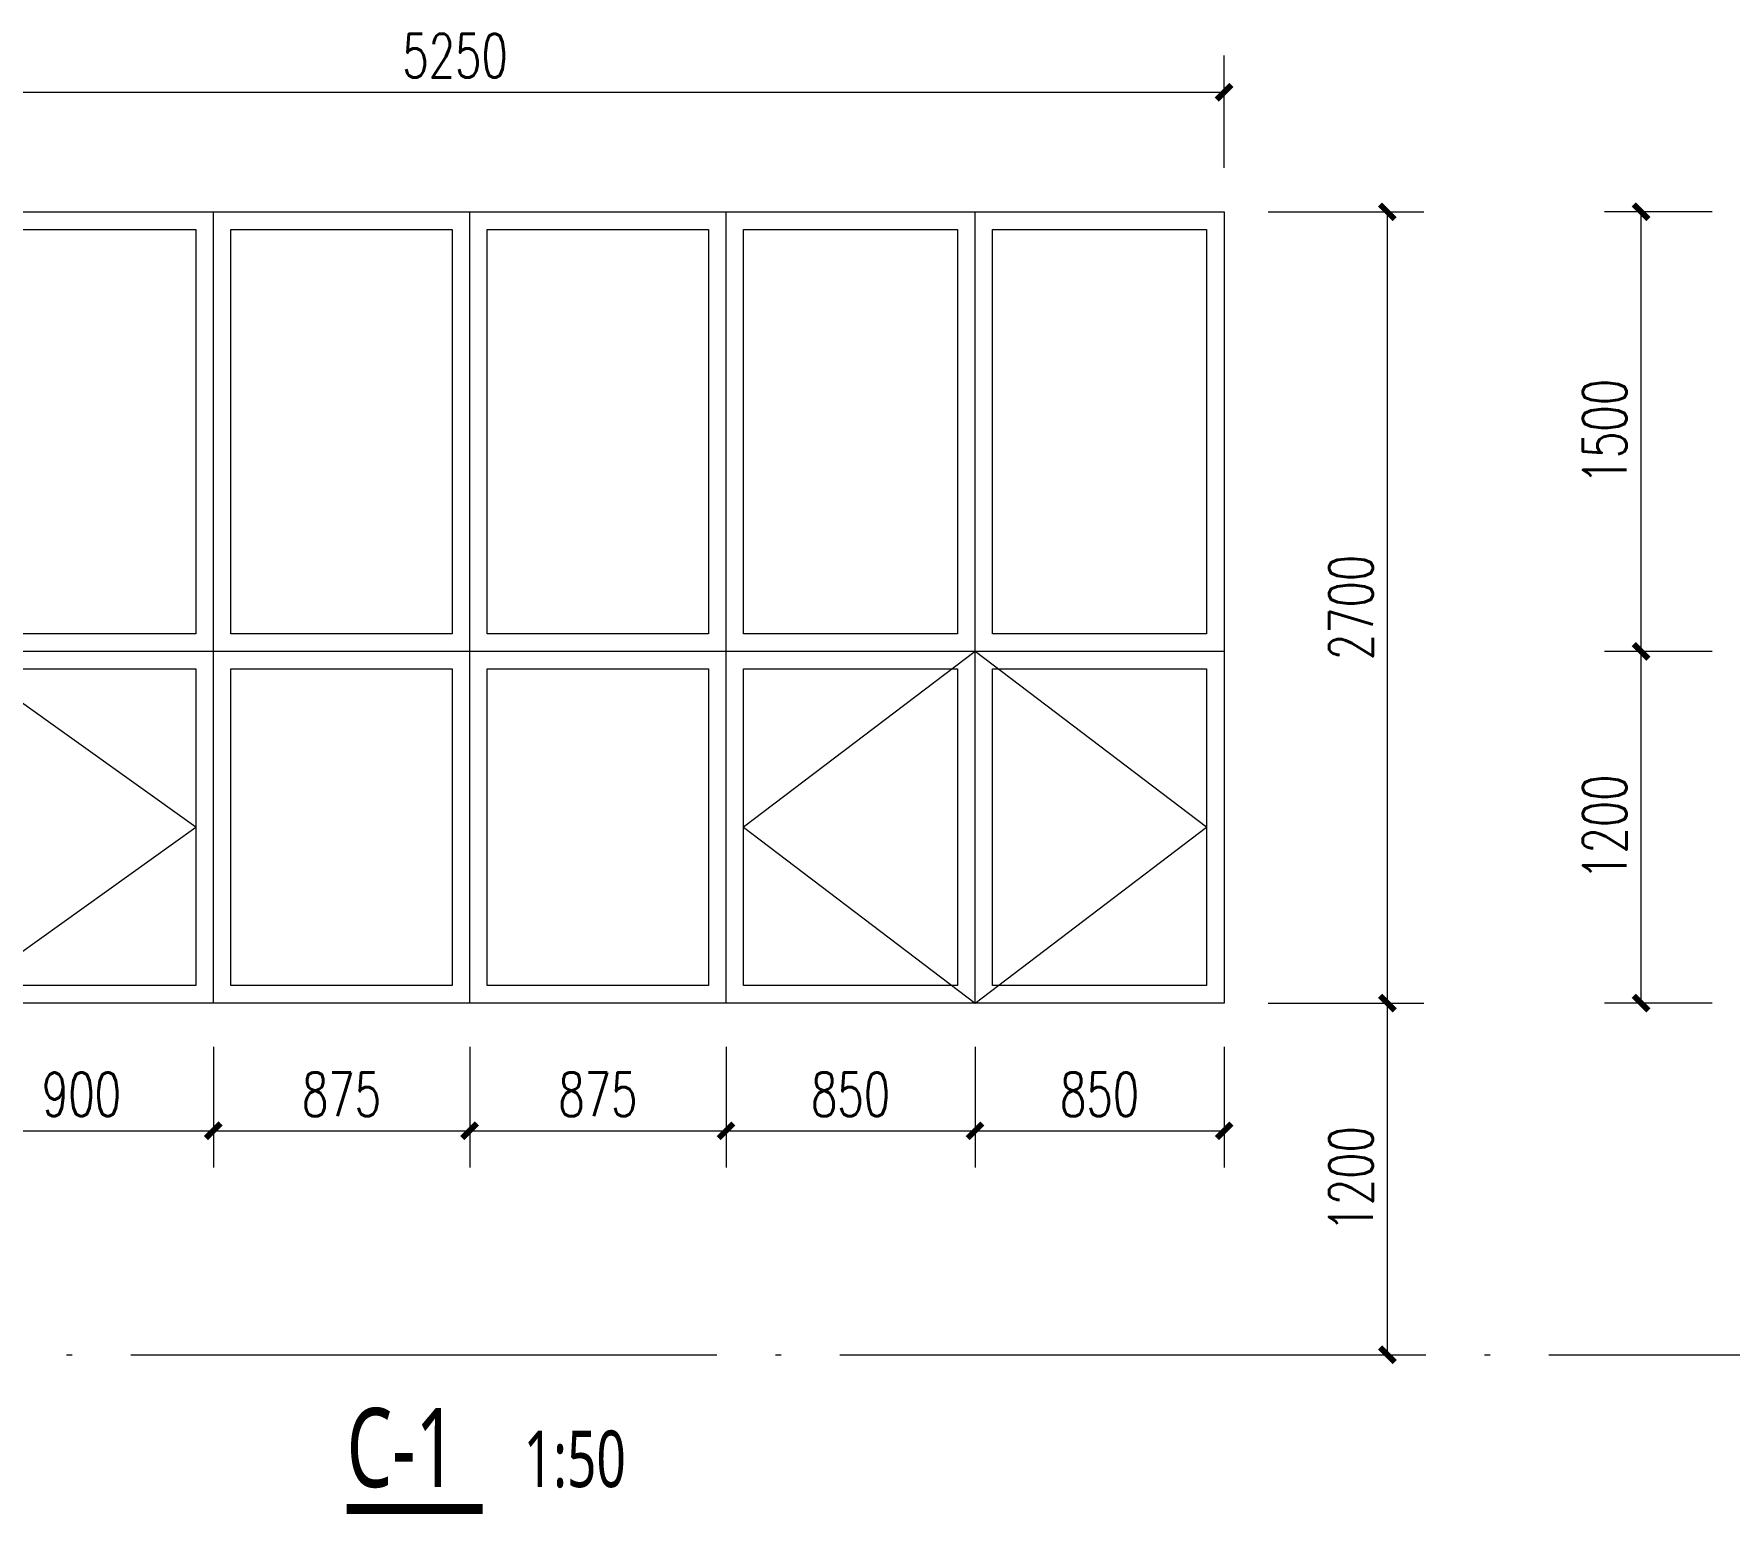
# Model space of a CAD drawing. Header units: inches. Extents: x -3733042 to -3643265, y 623859 to 997713.
# Drawn here: x -3678517 to -3666945, y 885158 to 895261 of the extents above; entities that cross this region are included whole.
import ezdxf

# ---------------------------------------------------------------- set-up
doc = ezdxf.new("R2010")
doc.units = ezdxf.units.IN
doc.header["$LTSCALE"] = 1000
doc.header["$MEASUREMENT"] = 0
doc.linetypes.add('DOTE', pattern=[2.42, 2, -0.2, 0.02, -0.2])
doc.layers.get('0').update_dxf_attribs({"lineweight": 18})
for name, color, linetype, lineweight in [('DIM_SYMB', 3, 'Continuous', 18), ('DOTE', 14, 'DOTE', 18), ('PUB_DIM', 3, 'Continuous', 18), ('PUB_TEXT', 7, 'Continuous', 18), ('SURFACE', 255, 'Continuous', 18), ('WINDOW', 4, 'Continuous', 18)]:
    doc.layers.add(name, color=color, linetype=linetype, lineweight=lineweight)
doc.styles.add('-黑体', font='msyh.ttf', dxfattribs={"width": 0.7})
doc.styles.add('_TCH_DIM_T3', font='simplex.shx', dxfattribs={"width": 0.705882, "bigfont": 'gbcbig.shx'})
doc.dimstyles.new('_TCH_ARCH&&50', dxfattribs={"dimtxt": 148.75, "dimasz": 50, "dimexe": 125, "dimexo": 150, "dimgap": 50, "dimtad": 1, "dimdec": 0, "dimzin": 0, "dimdsep": 46, "dimtxsty": '_TCH_DIM_T3', "dimblk": 'ARCHTICK', "dimcen": 0.09, "dimdle": 100, "dimclrt": 7, "dimazin": 2, "dimtfac": 1, "dimtdec": 0, "dimtix": 1, "dimtmove": 2, "dimatfit": 3, "dimfxl": 1, "dimtolj": 1, "dimarcsym": 0})

# ---------------------------------------------------------------- blocks, each defined once
blk = doc.blocks.new('_ArchTick_2')
at = {"color": 0, "linetype": 'ByBlock'}
blk.add_lwpolyline([(-0.5, -0.5, 0.4, 0.4, 0), (0.5, 0.5, 0.4, 0.4, 0)], format="xyseb", dxfattribs=at)
blk = doc.blocks.new('*X76')
at = {"layer": 'PUB_DIM', "color": 0, "lineweight": -2, "transparency": 16777216}
for p, q in [((12598.1, 5315.2), (13130.4, 5315.2)), ((13005.4, 2615.2), (13005.4, 5315.2)), ((12598.1, 2615.2), (13130.4, 2615.2))]:
    blk.add_line(p, q, dxfattribs=at)
at = {"layer": 'PUB_DIM', "color": 0, "lineweight": -2, "transparency": 16777216, "xscale": 50, "yscale": 50, "zscale": 50}
for p, rotation in [((13005.4, 5315.2), 90), ((13005.4, 2615.2), 270)]:
    blk.add_blockref('_ArchTick_2', p, dxfattribs=dict(at, rotation=rotation))
at = {"layer": 'PUB_DIM', "color": 7, "transparency": 16777216, "insert": (12881.1, 3965.2), "char_height": 148.75, "width": 555, "attachment_point": 5, "rotation": 90, "style": '_TCH_DIM_T3'}
blk.add_mtext('2700', dxfattribs=at)
blk = doc.blocks.new('_ARCHTICK')
at = {"color": 0, "linetype": 'ByBlock', "const_width": 0.4}
blk.add_lwpolyline([(-0.5, -0.5), (0.5, 0.5)], dxfattribs=at)
blk = doc.blocks.new('*X77')
at = {"layer": 'PUB_DIM', "color": 0, "lineweight": -2, "transparency": 16777216}
for p, q in [((12598.1, 2615.2), (13130.4, 2615.2)), ((13005.4, 1415.2), (13005.4, 2615.2)), ((12598.1, 1415.2), (13130.4, 1415.2))]:
    blk.add_line(p, q, dxfattribs=at)
at = {"layer": 'PUB_DIM', "color": 0, "lineweight": -2, "transparency": 16777216, "xscale": 50, "yscale": 50, "zscale": 50}
for p, rotation in [((13005.4, 2615.2), 90), ((13005.4, 1415.2), 270)]:
    blk.add_blockref('_ArchTick_2', p, dxfattribs=dict(at, rotation=rotation))
at = {"layer": 'PUB_DIM', "color": 7, "transparency": 16777216, "insert": (12881.1, 2015.2), "char_height": 148.75, "width": 510, "attachment_point": 5, "rotation": 90, "style": '_TCH_DIM_T3'}
blk.add_mtext('1200', dxfattribs=at)
blk = doc.blocks.new('*X78')
at = {"layer": 'PUB_DIM', "color": 0, "lineweight": -2, "transparency": 16777216}
for p, q in [((7198.1, 5465.2), (7198.1, 5848.8)), ((12448.1, 5465.2), (12448.1, 5848.8)), ((7198.1, 5723.8), (12448.1, 5723.8))]:
    blk.add_line(p, q, dxfattribs=at)
at = {"layer": 'PUB_DIM', "color": 0, "lineweight": -2, "transparency": 16777216, "xscale": 50, "yscale": 50, "zscale": 50, "rotation": 180}
blk.add_blockref('_ArchTick_2', (7198.1, 5723.8), dxfattribs=at)
at = {"layer": 'PUB_DIM', "color": 0, "lineweight": -2, "transparency": 16777216, "xscale": 50, "yscale": 50, "zscale": 50}
blk.add_blockref('_ArchTick_2', (12448.1, 5723.8), dxfattribs=at)
at = {"layer": 'PUB_DIM', "color": 7, "transparency": 16777216, "insert": (9823.1, 5848.1), "char_height": 148.75, "width": 525, "attachment_point": 5, "style": '_TCH_DIM_T3'}
blk.add_mtext('5250', dxfattribs=at)
blk = doc.blocks.new('*X82')
at = {"layer": 'PUB_DIM', "color": 0, "lineweight": -2, "transparency": 16777216}
for p, q in [((8098.1, 2465.2), (8098.1, 2054.3)), ((8998.1, 2465.2), (8998.1, 2054.3)), ((8098.1, 2179.3), (8998.1, 2179.3))]:
    blk.add_line(p, q, dxfattribs=at)
at = {"layer": 'PUB_DIM', "color": 0, "lineweight": -2, "transparency": 16777216, "xscale": 50, "yscale": 50, "zscale": 50, "rotation": 180}
blk.add_blockref('_ArchTick_2', (8098.1, 2179.3), dxfattribs=at)
at = {"layer": 'PUB_DIM', "color": 0, "lineweight": -2, "transparency": 16777216, "xscale": 50, "yscale": 50, "zscale": 50}
blk.add_blockref('_ArchTick_2', (8998.1, 2179.3), dxfattribs=at)
at = {"layer": 'PUB_DIM', "color": 7, "transparency": 16777216, "insert": (8548.1, 2303.7), "char_height": 148.75, "width": 405, "attachment_point": 5, "style": '_TCH_DIM_T3'}
blk.add_mtext('900', dxfattribs=at)
blk = doc.blocks.new('*X83')
at = {"layer": 'PUB_DIM', "color": 0, "lineweight": -2, "transparency": 16777216}
for p, q in [((8998.1, 2465.2), (8998.1, 2054.3)), ((9873.1, 2465.2), (9873.1, 2054.3)), ((8998.1, 2179.3), (9873.1, 2179.3))]:
    blk.add_line(p, q, dxfattribs=at)
at = {"layer": 'PUB_DIM', "color": 0, "lineweight": -2, "transparency": 16777216, "xscale": 50, "yscale": 50, "zscale": 50, "rotation": 180}
blk.add_blockref('_ArchTick_2', (8998.1, 2179.3), dxfattribs=at)
at = {"layer": 'PUB_DIM', "color": 0, "lineweight": -2, "transparency": 16777216, "xscale": 50, "yscale": 50, "zscale": 50}
blk.add_blockref('_ArchTick_2', (9873.1, 2179.3), dxfattribs=at)
at = {"layer": 'PUB_DIM', "color": 7, "transparency": 16777216, "insert": (9435.6, 2303.7), "char_height": 148.75, "width": 390, "attachment_point": 5, "style": '_TCH_DIM_T3'}
blk.add_mtext('875', dxfattribs=at)
blk = doc.blocks.new('*X84')
at = {"layer": 'PUB_DIM', "color": 0, "lineweight": -2, "transparency": 16777216}
for p, q in [((9873.1, 2465.2), (9873.1, 2054.3)), ((10748.1, 2465.2), (10748.1, 2054.3)), ((9873.1, 2179.3), (10748.1, 2179.3))]:
    blk.add_line(p, q, dxfattribs=at)
at = {"layer": 'PUB_DIM', "color": 0, "lineweight": -2, "transparency": 16777216, "xscale": 50, "yscale": 50, "zscale": 50, "rotation": 180}
blk.add_blockref('_ArchTick_2', (9873.1, 2179.3), dxfattribs=at)
at = {"layer": 'PUB_DIM', "color": 0, "lineweight": -2, "transparency": 16777216, "xscale": 50, "yscale": 50, "zscale": 50}
blk.add_blockref('_ArchTick_2', (10748.1, 2179.3), dxfattribs=at)
at = {"layer": 'PUB_DIM', "color": 7, "transparency": 16777216, "insert": (10310.6, 2303.7), "char_height": 148.75, "width": 390, "attachment_point": 5, "style": '_TCH_DIM_T3'}
blk.add_mtext('875', dxfattribs=at)
blk = doc.blocks.new('*X85')
at = {"layer": 'PUB_DIM', "color": 0, "lineweight": -2, "transparency": 16777216}
for p, q in [((10748.1, 2465.2), (10748.1, 2054.3)), ((11598.1, 2465.2), (11598.1, 2054.3)), ((10748.1, 2179.3), (11598.1, 2179.3))]:
    blk.add_line(p, q, dxfattribs=at)
at = {"layer": 'PUB_DIM', "color": 0, "lineweight": -2, "transparency": 16777216, "xscale": 50, "yscale": 50, "zscale": 50, "rotation": 180}
blk.add_blockref('_ArchTick_2', (10748.1, 2179.3), dxfattribs=at)
at = {"layer": 'PUB_DIM', "color": 0, "lineweight": -2, "transparency": 16777216, "xscale": 50, "yscale": 50, "zscale": 50}
blk.add_blockref('_ArchTick_2', (11598.1, 2179.3), dxfattribs=at)
at = {"layer": 'PUB_DIM', "color": 7, "transparency": 16777216, "insert": (11173.1, 2303.7), "char_height": 148.75, "width": 390, "attachment_point": 5, "style": '_TCH_DIM_T3'}
blk.add_mtext('850', dxfattribs=at)
blk = doc.blocks.new('*X86')
at = {"layer": 'PUB_DIM', "color": 0, "lineweight": -2, "transparency": 16777216}
for p, q in [((11598.1, 2465.2), (11598.1, 2054.3)), ((12448.1, 2465.2), (12448.1, 2054.3)), ((11598.1, 2179.3), (12448.1, 2179.3))]:
    blk.add_line(p, q, dxfattribs=at)
at = {"layer": 'PUB_DIM', "color": 0, "lineweight": -2, "transparency": 16777216, "xscale": 50, "yscale": 50, "zscale": 50, "rotation": 180}
blk.add_blockref('_ArchTick_2', (11598.1, 2179.3), dxfattribs=at)
at = {"layer": 'PUB_DIM', "color": 0, "lineweight": -2, "transparency": 16777216, "xscale": 50, "yscale": 50, "zscale": 50}
blk.add_blockref('_ArchTick_2', (12448.1, 2179.3), dxfattribs=at)
at = {"layer": 'PUB_DIM', "color": 7, "transparency": 16777216, "insert": (12023.1, 2303.7), "char_height": 148.75, "width": 390, "attachment_point": 5, "style": '_TCH_DIM_T3'}
blk.add_mtext('850', dxfattribs=at)
blk = doc.blocks.new('*X90')
at = {"layer": 'PUB_DIM', "color": 0, "lineweight": -2, "transparency": 16777216}
for p, q in [((14114.3, 3815.2), (13746.4, 3815.2)), ((13871.4, 2615.2), (13871.4, 3815.2)), ((14114.3, 2615.2), (13746.4, 2615.2))]:
    blk.add_line(p, q, dxfattribs=at)
at = {"layer": 'PUB_DIM', "color": 0, "lineweight": -2, "transparency": 16777216, "xscale": 50, "yscale": 50, "zscale": 50}
for p, rotation in [((13871.4, 3815.2), 90), ((13871.4, 2615.2), 270)]:
    blk.add_blockref('_ArchTick_2', p, dxfattribs=dict(at, rotation=rotation))
at = {"layer": 'PUB_DIM', "color": 7, "transparency": 16777216, "insert": (13747, 3215.2), "char_height": 148.75, "width": 510, "attachment_point": 5, "rotation": 90, "style": '_TCH_DIM_T3'}
blk.add_mtext('1200', dxfattribs=at)
blk = doc.blocks.new('*X91')
at = {"layer": 'PUB_DIM', "color": 0, "lineweight": -2, "transparency": 16777216}
for p, q in [((14114.3, 5315.2), (13746.4, 5315.2)), ((13871.4, 3815.2), (13871.4, 5315.2)), ((14114.3, 3815.2), (13746.4, 3815.2))]:
    blk.add_line(p, q, dxfattribs=at)
at = {"layer": 'PUB_DIM', "color": 0, "lineweight": -2, "transparency": 16777216, "xscale": 50, "yscale": 50, "zscale": 50}
for p, rotation in [((13871.4, 5315.2), 90), ((13871.4, 3815.2), 270)]:
    blk.add_blockref('_ArchTick_2', p, dxfattribs=dict(at, rotation=rotation))
at = {"layer": 'PUB_DIM', "color": 7, "transparency": 16777216, "insert": (13747, 4565.2), "char_height": 148.75, "width": 495, "attachment_point": 5, "rotation": 90, "style": '_TCH_DIM_T3'}
blk.add_mtext('1500', dxfattribs=at)
blk = doc.blocks.new('A$C38533B06')
at = {"layer": 'DIM_SYMB'}
blk.add_lwpolyline([(9452.9, 888.6, 35, 35, 0), (9917.4, 888.6, 35, 35, 0)], format="xyseb", dxfattribs=at)
at = {"layer": 'DOTE'}
blk.add_line((6296.6, 1415.2), (19753, 1415.2), dxfattribs=at)
at = {"layer": 'SURFACE'}
blk.add_lwpolyline([(12448.1, 2615.2), (7198.1, 2615.2), (7198.1, 5315.2), (12448.1, 5315.2)], close=True, dxfattribs=at)
at = {"layer": 'WINDOW'}
for p, q in [((8998.1, 2615.2), (8998.1, 5315.2)), ((9873.1, 2615.2), (9873.1, 5315.2)), ((10748.1, 2615.2), (10748.1, 5315.2)), ((11598.1, 2615.2), (11598.1, 5315.2)), ((12448.1, 3815.2), (7198.1, 3815.2))]:
    blk.add_line(p, q, dxfattribs=at)
for points in [[(8158.1, 3875.2), (8158.1, 5255.2), (8938.1, 5255.2), (8938.1, 3875.2)], [(9058.1, 3875.2), (9058.1, 5255.2), (9813.1, 5255.2), (9813.1, 3875.2)], [(9933.1, 3875.2), (9933.1, 5255.2), (10688.1, 5255.2), (10688.1, 3875.2)], [(10808.1, 3875.2), (10808.1, 5255.2), (11538.1, 5255.2), (11538.1, 3875.2)], [(11658.1, 3875.2), (11658.1, 5255.2), (12388.1, 5255.2), (12388.1, 3875.2)], [(8098.1, 3815.2), (7258.1, 3215.2), (8098.1, 2615.2), (8938.1, 3215.2)], [(11598.1, 3815.2), (10808.1, 3215.2), (11598.1, 2615.2), (12388.1, 3215.2)], [(8158.1, 2675.2), (8158.1, 3755.2), (8938.1, 3755.2), (8938.1, 2675.2)], [(9058.1, 2675.2), (9058.1, 3755.2), (9813.1, 3755.2), (9813.1, 2675.2)], [(9933.1, 2675.2), (9933.1, 3755.2), (10688.1, 3755.2), (10688.1, 2675.2)], [(10808.1, 2675.2), (10808.1, 3755.2), (11538.1, 3755.2), (11538.1, 2675.2)], [(11658.1, 2675.2), (11658.1, 3755.2), (12388.1, 3755.2), (12388.1, 2675.2)]]:
    blk.add_lwpolyline(points, close=True, dxfattribs=at)
at = {"layer": 'PUB_TEXT', "style": '-黑体', "width": 0.7}
for s, height, p in [('C-1', 270, (9452.9, 963.2)), ('1:50', 192.85, (10057.4, 963.2))]:
    blk.add_text(s, height=height, dxfattribs=at).set_placement(p)
at = {"layer": 'PUB_DIM'}
for base, p1, p2, picture, middle in [((12448.1, 5723.8), (7198.1, 5315.2), (12448.1, 5315.2), '*X78', (9823.1, 5848.1)), ((8998.1, 2179.3), (8098.1, 2615.2), (8998.1, 2615.2), '*X82', (8548.1, 2303.7)), ((9873.1, 2179.3), (8998.1, 2615.2), (9873.1, 2615.2), '*X83', (9435.6, 2303.7)), ((10748.1, 2179.3), (9873.1, 2615.2), (10748.1, 2615.2), '*X84', (10310.6, 2303.7)), ((11598.1, 2179.3), (10748.1, 2615.2), (11598.1, 2615.2), '*X85', (11173.1, 2303.7)), ((12448.1, 2179.3), (11598.1, 2615.2), (12448.1, 2615.2), '*X86', (12023.1, 2303.7))]:
    dim = blk.add_linear_dim(base=base, p1=p1, p2=p2, dimstyle='_TCH_ARCH&&50', override={"dimsah": 1, "dimtzin": 0}, dxfattribs=at)
    dim.commit()
    dim.dimension.update_dxf_attribs({"geometry": picture, "text_midpoint": middle})
for base, p1, p2, picture, middle in [((13005.4, 5315.2), (12448.1, 2615.2), (12448.1, 5315.2), '*X76', (12881.1, 3965.2)), ((13871.4, 5315.2), (14264.3, 3815.2), (14264.3, 5315.2), '*X91', (13747, 4565.2)), ((13871.4, 3815.2), (14264.3, 2615.2), (14264.3, 3815.2), '*X90', (13747, 3215.2)), ((13005.4, 2615.2), (12448.1, 1415.2), (12448.1, 2615.2), '*X77', (12881.1, 2015.2))]:
    dim = blk.add_linear_dim(base=base, p1=p1, p2=p2, angle=90, dimstyle='_TCH_ARCH&&50', override={"dimsah": 1, "dimtzin": 0}, dxfattribs=at)
    dim.commit()
    dim.dimension.update_dxf_attribs({"geometry": picture, "text_midpoint": middle})

msp = doc.modelspace()

# ---------------------------------------------------------------- block references
at = {"layer": 'SURFACE', "xscale": 2, "yscale": 2, "zscale": 2}
msp.add_blockref('A$C38533B06', (-3695288.3, 883415.6), dxfattribs=at)

doc.saveas('drawing.dxf')
